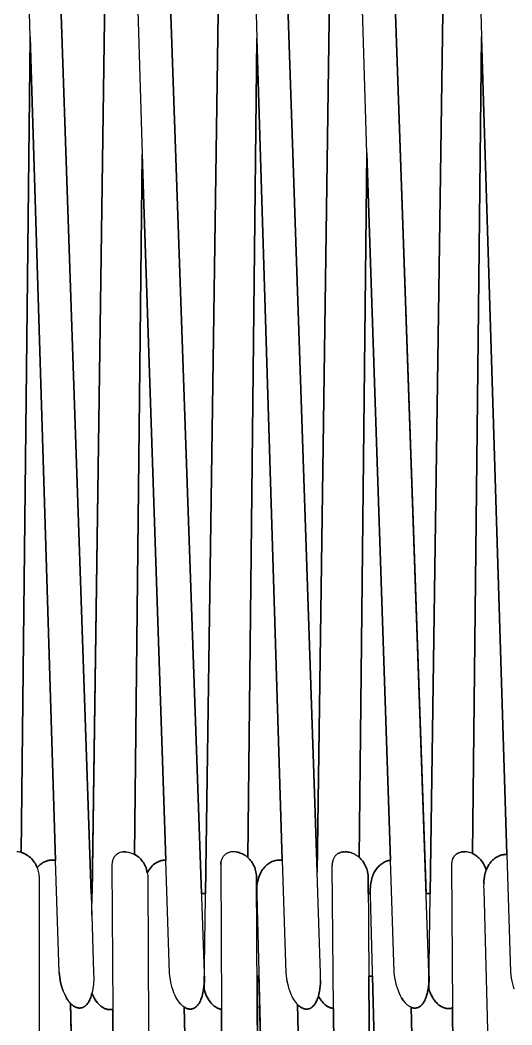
# Model space of a CAD drawing. Header units: millimetres. Extents: x 0 to 1881, y -1115 to 723.
# Drawn here: x 1568.7 to 1651.1, y -636 to -467.8 of the extents above; entities that cross this region are included whole.
import ezdxf

# ---------------------------------------------------------------- set-up
doc = ezdxf.new("R2010")
doc.units = ezdxf.units.MM
doc.layers.add('Blocks', color=7, linetype='Continuous')
doc.layers.add('Blocks$Inner', color=7, linetype='Continuous', lineweight=25, true_color=0x007f00)
doc.layers.add('Blocks$Outline', color=7, linetype='Continuous', lineweight=35, true_color=0xff3f3f)

# ---------------------------------------------------------------- blocks, each defined once
blk = doc.blocks.new('PK4 Lounge Chair Top')
at = {"layer": 'Blocks$Inner'}
for p, q in [((424.2, 72.95), (427.19, 282.16)), ((461.95, 80.12), (464.84, 282.33)), ((413.85, 219.92), (412.35, 83.42)), ((432.65, 200.29), (436.59, 82.15)), ((430.12, -335.78), (420.64, 58.16)), ((459.67, 57.29), (459.54, 57.34))]:
    blk.add_line(p, q, dxfattribs=at)
for points in [[(418.72, 63.4), (418.12, 82.1), (413.85, 219.92), (412, 287.56)], [(450.01, 287.39), (451.86, 219.74), (456.13, 82.11), (456.72, 63.23), (456.83, 62.32), (456.91, 61.89), (456.99, 61.48), (457.09, 61.08), (457.19, 60.71), (457.31, 60.35), (457.43, 60.01), (457.57, 59.68), (457.71, 59.38), (457.86, 59.09), (458.01, 58.83), (458.17, 58.58), (458.34, 58.35), (458.51, 58.14), (458.68, 57.96), (458.8, 57.84), (458.92, 57.73), (459.05, 57.63), (459.17, 57.54), (459.29, 57.47), (459.36, 57.43), (459.42, 57.4), (459.54, 57.34), (459.61, 57.31), (459.67, 57.29), (459.73, 57.27), (459.79, 57.25), (459.86, 57.24), (459.92, 57.22), (459.98, 57.21), (460.04, 57.2), (460.11, 57.2), (460.17, 57.2), (460.23, 57.2), (460.29, 57.2), (460.35, 57.21), (460.41, 57.21), (460.35, 57.21), (460.29, 57.2), (460.23, 57.2), (460.17, 57.2), (460.11, 57.2)], [(480.14, 58.98), (480.23, 59.21), (480.31, 59.46), (480.39, 59.73), (480.45, 60.01), (480.51, 60.31), (480.61, 60.96), (480.67, 61.68), (480.7, 62.48), (480.68, 63.34), (474.98, 227.03)], [(487.66, 287.56), (489.51, 219.92), (493.75, 83.1), (494.38, 63.4), (494.43, 62.88), (494.5, 62.37), (494.59, 61.89), (494.69, 61.42), (494.81, 60.99), (494.94, 60.57)], [(464.69, 57.31), (464.6, 57.32), (464.51, 57.34), (464.42, 57.36), (464.33, 57.39), (464.24, 57.41), (464.15, 57.44), (464.06, 57.48), (463.98, 57.52), (463.89, 57.56), (463.8, 57.6), (463.72, 57.65), (463.63, 57.7), (463.55, 57.76), (463.47, 57.82), (463.3, 57.94), (463.15, 58.08), (462.99, 58.23), (462.84, 58.4), (462.7, 58.57), (462.56, 58.76), (462.42, 58.95), (462.3, 59.16), (462.18, 59.38), (462.27, 59.75), (462.35, 60.14), (462.42, 60.57), (462.47, 61.03), (462.51, 61.51), (462.53, 62.03), (462.52, 63.16), (461.95, 80.12), (456.98, 226.85)], [(431.12, 301.59), (430.95, 300.8), (430.79, 299.93), (430.51, 298), (430.3, 295.79), (430.16, 293.29), (430.04, 287.39), (432.65, 200.29), (431.35, 83.1), (431.53, 83), (431.72, 82.88), (431.9, 82.75)], [(470.3, 200.48), (467.69, 287.56), (467.81, 293.46), (467.96, 295.96), (468.16, 298.18)], [(443.14, 60.13), (443.03, 60.47), (446.2, 282.16), (447.31, 282.77), (447.84, 283.11), (448.1, 283.3), (448.35, 283.49), (448.6, 283.71), (448.83, 283.93), (449.06, 284.18), (449.28, 284.44), (449.48, 284.73), (449.68, 285.04), (449.86, 285.37), (450.02, 285.74)], [(480.98, 59.8), (480.9, 60), (480.82, 60.21), (480.68, 60.65), (483.85, 282.33), (484.13, 282.38), (484.27, 282.41), (484.42, 282.45), (484.58, 282.51), (484.76, 282.58), (484.94, 282.67), (485.15, 282.78), (485.37, 282.92), (485.61, 283.09), (486.17, 283.52), (486.85, 284.11), (487.66, 284.88)], [(418.97, 227.03), (424.2, 72.95), (424.51, 63.34), (424.52, 62.31), (424.47, 61.39), (424.43, 60.97), (424.38, 60.58), (424.31, 60.2)], [(436.15, 282.27), (437.33, 226.85), (443.03, 63.16), (443.05, 62.23), (443.01, 61.39), (442.94, 60.62), (442.89, 60.27), (442.82, 59.94), (442.75, 59.62), (442.68, 59.33), (442.59, 59.06), (442.5, 58.81), (442.4, 58.57), (442.29, 58.36), (442.17, 58.16), (442.11, 58.07)], [(451.86, 219.74), (450.35, 82.56), (450.51, 82.41), (450.66, 82.25), (450.8, 82.09), (450.94, 81.91), (451.07, 81.73), (451.19, 81.53), (451.3, 81.32), (451.4, 81.11)], [(489.51, 219.92), (488.01, 83.22), (488.2, 83.13), (488.38, 83.03), (488.56, 82.92), (488.74, 82.79), (488.91, 82.66), (489.07, 82.51), (489.23, 82.35), (489.39, 82.18), (489.53, 82), (489.67, 81.81), (489.8, 81.61), (489.92, 81.39), (490.03, 81.17), (490.13, 80.94), (490.22, 80.69), (490.29, 80.44), (490.18, 80.11), (490.08, 79.77), (490, 79.4), (489.94, 79.02), (489.9, 78.62), (489.87, 78.19), (489.9, 78.62), (489.94, 79.02), (490, 79.4), (490.08, 79.77), (490.18, 80.11), (490.29, 80.44), (490.43, 80.78), (490.51, 80.94), (490.59, 81.09), (490.68, 81.24), (490.76, 81.38), (490.86, 81.52), (490.95, 81.65), (491.05, 81.77), (491.15, 81.89), (491.25, 82.01), (491.36, 82.11), (491.47, 82.21), (491.58, 82.31), (491.69, 82.4), (491.8, 82.49), (491.92, 82.56), (492.04, 82.64), (492.16, 82.71), (492.28, 82.77), (492.4, 82.83), (492.52, 82.88), (492.64, 82.92)], [(475.14, 61.69), (475.04, 62.23), (474.95, 62.81), (474.88, 63.4), (474.25, 82.13), (470.3, 200.48), (468.99, 82.61), (469.15, 82.46)], [(412.56, 83.36), (412.76, 83.29), (412.96, 83.2), (413.16, 83.1), (413.35, 82.98), (413.54, 82.85), (413.35, 82.98), (413.16, 83.1), (412.96, 83.2), (412.76, 83.29), (412.56, 83.36), (412.35, 83.42), (412.21, 83.46), (412.07, 83.49), (411.93, 83.51), (411.79, 83.53), (411.66, 83.54)], [(414.24, 82.21), (414.4, 82.02), (414.55, 81.82), (414.69, 81.61), (414.55, 81.82), (414.4, 82.02), (414.24, 82.21), (414.08, 82.39), (413.91, 82.56), (413.73, 82.71), (413.54, 82.85)], [(429.4, 83.51), (429.25, 83.49), (429.1, 83.45), (428.96, 83.41), (428.89, 83.39), (428.82, 83.36), (428.69, 83.3), (428.62, 83.27), (428.56, 83.23), (428.5, 83.19), (428.44, 83.15), (428.38, 83.11), (428.32, 83.07), (428.26, 83.02), (428.21, 82.97), (428.16, 82.92), (428.11, 82.86), (428.06, 82.8), (428.01, 82.74), (427.97, 82.68), (427.93, 82.62), (427.89, 82.55), (427.85, 82.48), (427.81, 82.41), (427.78, 82.34), (427.75, 82.26), (427.72, 82.18), (427.69, 82.1), (427.67, 82.02), (427.65, 81.93), (427.63, 81.84), (427.61, 81.75), (427.6, 81.66), (427.58, 81.47), (427.58, 81.26), (427.73, 57.16), (429.8, -257.21)], [(429.87, 83.53), (429.71, 83.53), (429.56, 83.53), (429.4, 83.51), (429.56, 83.53), (429.71, 83.53), (429.87, 83.53), (430.04, 83.52), (430.2, 83.49), (430.36, 83.47), (430.53, 83.43), (430.69, 83.38), (430.86, 83.32)], [(430.2, 83.49), (430.36, 83.47), (430.53, 83.43), (430.69, 83.38), (430.86, 83.32), (431.02, 83.26), (431.19, 83.19), (431.35, 83.1)], [(432.84, 81.73), (432.7, 81.93), (432.55, 82.12), (432.4, 82.29), (432.24, 82.46), (432.07, 82.61), (431.9, 82.75), (431.72, 82.88), (431.53, 83)], [(432.24, 82.46), (432.4, 82.29), (432.55, 82.12), (432.7, 81.93), (432.84, 81.73), (432.97, 81.52), (433.08, 81.3), (433.19, 81.07), (433.29, 80.83), (433.37, 80.57), (433.45, 80.31)], [(446.07, 82.48), (446.03, 82.4), (445.99, 82.31), (445.95, 82.22), (445.92, 82.13), (445.89, 82.03), (445.87, 81.93), (445.85, 81.83), (445.83, 81.72), (445.82, 81.61), (445.81, 81.5), (445.8, 81.38), (445.81, 81.5), (445.82, 81.61), (445.83, 81.72), (445.85, 81.83)], [(446.43, 82.97), (446.37, 82.91), (446.32, 82.85), (446.26, 82.78), (446.21, 82.71), (446.16, 82.64), (446.11, 82.56), (446.07, 82.48), (446.03, 82.4), (445.99, 82.31), (445.95, 82.22)], [(447.24, 83.43), (447.16, 83.41), (447.08, 83.38), (447, 83.35), (446.92, 83.31), (446.84, 83.27), (446.77, 83.23), (446.7, 83.18), (446.63, 83.14), (446.56, 83.08), (446.5, 83.03), (446.43, 82.97), (446.37, 82.91), (446.32, 82.85)], [(447, 83.35), (446.92, 83.31), (446.84, 83.27), (446.77, 83.23), (446.7, 83.18)], [(448.13, 83.53), (447.94, 83.54), (447.76, 83.53), (447.58, 83.51), (447.5, 83.5), (447.41, 83.48), (447.32, 83.46), (447.24, 83.43), (447.16, 83.41), (447.08, 83.38)], [(450.66, 82.25), (450.51, 82.41), (450.35, 82.56), (450.18, 82.7), (450.01, 82.84), (449.83, 82.96), (449.65, 83.07), (449.46, 83.17), (449.27, 83.25), (449.08, 83.33), (448.89, 83.39), (448.7, 83.45), (448.51, 83.49), (448.32, 83.51), (448.13, 83.53), (447.94, 83.54), (447.76, 83.53), (447.67, 83.52), (447.58, 83.51)], [(448.51, 83.49), (448.7, 83.45), (448.89, 83.39), (449.08, 83.33), (449.27, 83.25), (449.46, 83.17), (449.65, 83.07), (449.83, 82.96)], [(466.42, 83.52), (466.33, 83.51), (466.25, 83.5), (466.16, 83.49), (466.07, 83.47), (465.99, 83.45), (465.91, 83.42), (465.83, 83.4), (465.75, 83.37), (465.67, 83.33), (465.59, 83.3), (465.52, 83.26), (465.45, 83.22), (465.38, 83.17), (465.31, 83.12), (465.24, 83.07), (465.18, 83.02), (465.12, 82.96), (465.06, 82.9), (465, 82.83), (464.95, 82.77), (464.9, 82.7), (464.85, 82.62), (464.8, 82.55), (464.76, 82.47), (464.72, 82.38), (464.68, 82.3), (464.65, 82.21)], [(465.12, 82.96), (465.06, 82.9), (465, 82.83), (464.95, 82.77)], [(465.52, 83.26), (465.59, 83.3), (465.67, 83.33), (465.75, 83.37), (465.83, 83.4), (465.91, 83.42), (465.99, 83.45)], [(466.16, 83.49), (466.25, 83.5), (466.42, 83.52), (466.6, 83.53), (466.78, 83.53), (466.97, 83.52), (467.16, 83.49), (467.34, 83.45), (467.53, 83.41), (467.72, 83.35)], [(468.46, 82.99), (468.28, 83.1), (468.1, 83.19), (467.91, 83.27), (467.72, 83.35), (467.53, 83.41), (467.34, 83.45), (467.16, 83.49), (466.97, 83.52), (466.78, 83.53), (466.6, 83.53)], [(468.99, 82.61), (468.82, 82.75), (468.64, 82.88), (468.46, 82.99), (468.28, 83.1), (468.1, 83.19)], [(469.86, 81.58), (469.97, 81.37), (470.08, 81.15), (470.18, 80.92), (470.27, 80.68), (470.34, 80.44), (470.27, 80.68), (470.18, 80.92), (470.08, 81.15), (469.97, 81.37), (469.86, 81.58), (469.73, 81.77), (469.6, 81.96), (469.45, 82.14), (469.3, 82.31), (469.15, 82.46), (469.31, 82.31), (469.45, 82.14)], [(487.86, 83.29), (487.7, 83.35), (487.54, 83.4), (487.38, 83.44), (487.23, 83.48), (487.07, 83.51), (486.91, 83.53), (486.76, 83.54), (486.6, 83.54), (486.45, 83.53), (486.3, 83.52), (486.16, 83.5), (486.02, 83.47), (485.88, 83.43), (485.74, 83.38), (485.68, 83.35), (485.62, 83.33), (485.49, 83.26), (485.43, 83.23), (485.37, 83.19), (485.31, 83.15), (485.26, 83.11), (485.2, 83.06), (485.15, 83.02), (485.1, 82.97), (485.05, 82.92), (485, 82.87), (484.95, 82.81), (484.91, 82.76), (484.86, 82.7), (484.82, 82.64), (484.79, 82.57), (484.75, 82.51), (484.71, 82.44), (484.68, 82.37), (484.65, 82.3), (484.68, 82.37), (484.71, 82.44), (484.75, 82.51), (484.79, 82.57), (484.82, 82.64)], [(484.95, 82.81), (485, 82.87), (485.05, 82.92)], [(485.1, 82.97), (485.15, 83.02), (485.2, 83.06), (485.26, 83.11), (485.31, 83.15), (485.37, 83.19), (485.43, 83.23), (485.49, 83.26), (485.62, 83.33), (485.74, 83.38), (485.88, 83.43), (486.02, 83.47), (486.16, 83.5), (486.3, 83.52), (486.45, 83.53), (486.6, 83.54), (486.76, 83.54)], [(488.38, 83.03), (488.2, 83.13), (488.01, 83.22), (487.86, 83.29), (487.7, 83.35), (487.54, 83.4)], [(490.29, 80.44), (490.22, 80.69), (490.13, 80.94), (490.03, 81.17), (489.92, 81.39), (489.8, 81.61), (489.67, 81.81), (489.53, 82), (489.39, 82.18), (489.23, 82.35), (489.07, 82.51), (488.91, 82.66), (488.74, 82.79)], [(493.75, 83.1), (493.63, 83.1), (493.51, 83.1), (493.38, 83.09), (493.26, 83.07), (493.14, 83.05), (493.01, 83.03), (492.89, 83), (492.77, 82.96), (492.64, 82.92), (492.52, 82.88), (492.4, 82.83), (492.28, 82.77), (492.16, 82.71), (492.04, 82.64), (491.92, 82.56)], [(492.77, 82.96), (492.89, 83), (493.01, 83.03), (493.14, 83.05), (493.26, 83.07)], [(414.69, 81.61), (414.82, 81.38), (414.93, 81.14), (415.04, 80.89), (415.11, 80.68), (415.18, 80.47), (415.24, 80.25), (415.28, 80.02), (415.32, 79.79)], [(415.94, 81.67), (415.75, 81.54), (415.56, 81.4), (415.38, 81.25), (415.21, 81.07), (415.04, 80.89), (415.11, 80.68), (415.18, 80.47), (415.24, 80.25), (415.29, 80.02), (415.32, 79.79), (415.35, 79.55), (415.37, 79.3), (415.38, 79.04), (415.42, 14.63), (415.53, -175.76), (416.16, -374.28)], [(417.74, 82.15), (417.54, 82.15), (417.34, 82.14), (417.14, 82.12), (416.93, 82.08), (416.83, 82.05), (416.73, 82.02), (416.53, 81.96), (416.33, 81.88), (416.13, 81.78), (415.94, 81.67), (415.75, 81.54), (415.56, 81.4), (415.38, 81.25), (415.21, 81.07)], [(417.93, 82.13), (418.03, 82.12), (418.12, 82.1), (418.03, 82.12), (417.93, 82.13), (417.83, 82.14), (417.74, 82.15), (417.64, 82.15), (417.54, 82.15), (417.34, 82.14), (417.24, 82.13), (417.14, 82.12), (416.93, 82.08), (416.73, 82.02), (416.63, 81.99), (416.53, 81.96)], [(433.19, 81.07), (433.29, 80.83), (433.37, 80.57), (433.45, 80.31), (433.5, 80.03), (433.54, 79.8), (433.57, 79.55), (433.59, 79.3), (433.6, 79.04)], [(433.8, 80.53), (433.65, 80.29), (433.5, 80.03), (433.65, 80.29), (433.8, 80.53), (433.97, 80.76), (434.14, 80.97), (434.32, 81.16), (434.51, 81.33), (434.7, 81.49), (434.8, 81.56), (434.9, 81.62), (435.01, 81.69), (435.11, 81.75), (435.32, 81.85), (435.53, 81.94), (435.63, 81.98), (435.74, 82.02), (435.85, 82.05), (435.95, 82.07), (436.06, 82.1), (436.17, 82.11), (436.27, 82.13)], [(435.01, 81.69), (434.9, 81.62), (434.7, 81.49)], [(437.82, 60.34), (437.68, 60.76), (437.56, 61.21), (437.46, 61.68), (437.37, 62.17), (437.29, 62.69), (437.23, 63.23), (436.59, 82.15), (436.49, 82.15), (436.38, 82.14), (436.27, 82.13), (436.17, 82.11), (436.06, 82.1), (435.95, 82.07), (435.85, 82.05), (435.74, 82.02), (435.63, 81.98), (435.53, 81.94), (435.42, 81.9), (435.32, 81.85)], [(445.8, 81.38), (445.8, 81.26), (445.94, 57.15), (447.64, -172.43)], [(450.8, 82.09), (450.94, 81.91), (451.07, 81.73), (451.19, 81.53), (451.3, 81.32), (451.4, 81.11), (451.5, 80.88), (451.58, 80.65), (451.65, 80.41), (451.71, 80.15), (451.76, 79.89)], [(454.42, 81.9), (454.23, 81.81), (454.04, 81.71), (453.86, 81.6), (453.68, 81.47), (453.51, 81.33), (453.34, 81.17), (453.17, 81), (453.01, 80.82), (452.86, 80.63), (452.72, 80.41), (452.59, 80.19), (452.46, 79.95), (452.34, 79.7), (452.24, 79.43), (452.14, 79.14), (452.06, 78.85)], [(453.01, 80.82), (452.86, 80.63), (452.72, 80.41), (452.59, 80.19), (452.46, 79.95)], [(453.34, 81.17), (453.51, 81.33), (453.68, 81.47)], [(454.23, 81.81), (454.04, 81.71), (453.86, 81.6)], [(455.76, 82.15), (455.57, 82.15), (455.38, 82.14), (455.19, 82.12), (454.99, 82.08), (454.8, 82.03), (454.61, 81.97), (454.42, 81.9), (454.61, 81.97), (454.8, 82.03)], [(455.19, 82.12), (455.38, 82.14), (455.57, 82.15), (455.76, 82.15), (455.94, 82.14), (456.13, 82.11)], [(466.14, -375.55), (466.19, -375.7), (466.24, -375.85), (466.32, -376.16), (468.24, -388.21), (467.95, -327.16), (467.83, -257.21), (466.65, -172.43), (464.69, 57.31), (464.5, 81.26), (464.51, 81.5), (464.52, 81.61), (464.53, 81.72), (464.55, 81.82), (464.57, 81.92), (464.59, 82.02)], [(464.51, 81.5), (464.5, 81.38), (464.5, 81.26)], [(464.72, 82.38), (464.68, 82.3), (464.65, 82.21), (464.62, 82.12), (464.59, 82.02), (464.57, 81.92), (464.55, 81.82)], [(473.92, 82.06), (473.76, 82.02), (473.59, 81.96), (473.43, 81.9), (473.27, 81.82), (473.11, 81.74), (472.95, 81.65), (472.8, 81.54), (472.65, 81.43), (472.5, 81.31), (472.36, 81.18), (472.22, 81.03), (472.08, 80.88), (471.95, 80.72), (471.82, 80.54), (471.7, 80.36)], [(472.5, 81.31), (472.65, 81.43), (472.8, 81.54)], [(472.95, 81.65), (473.11, 81.74), (473.27, 81.82), (473.43, 81.9), (473.59, 81.96), (473.76, 82.02), (473.92, 82.06), (474.08, 82.1), (474.25, 82.13)], [(484.65, 82.3), (484.62, 82.23), (484.59, 82.15), (484.57, 82.07), (484.55, 81.99), (484.53, 81.91), (484.51, 81.82), (484.49, 81.64), (484.47, 81.46), (484.46, 81.26), (484.65, 57.41), (484.58, 57.39), (484.5, 57.37), (484.43, 57.35), (484.35, 57.33)], [(484.55, 81.99), (484.51, 81.82), (484.49, 81.64)], [(490.59, 81.09), (490.68, 81.24), (490.76, 81.38), (490.86, 81.52), (490.95, 81.65), (491.05, 81.77)], [(491.15, 81.89), (491.25, 82.01), (491.36, 82.11)], [(491.47, 82.21), (491.58, 82.31), (491.69, 82.4)], [(433.57, 79.55), (433.59, 79.3), (433.6, 79.04), (433.74, 41.5), (434.55, -175.76), (435.8, -373.78), (435.71, -373.88), (435.62, -373.99), (435.54, -374.11), (435.45, -374.24), (435.37, -374.37), (435.3, -374.51), (435.22, -374.66)], [(451.65, 80.41), (451.71, 80.15), (451.76, 79.89), (451.79, 79.62), (451.81, 79.34), (451.82, 79.04)], [(453.25, -175.76), (451.82, 79.04), (451.81, 79.34), (451.79, 79.62)], [(452.24, 79.43), (452.14, 79.14), (452.06, 78.85), (451.99, 78.53), (451.93, 78.2), (451.88, 77.86), (451.85, 77.5), (451.84, 77.13)], [(470.34, 80.44), (470.4, 80.18), (470.45, 79.91), (470.49, 79.63), (470.45, 79.91), (470.4, 80.18)], [(470.49, 79.63), (470.51, 79.34), (470.52, 79.04), (472.26, -175.76), (473.82, -373.81)], [(471.59, 80.17), (471.48, 79.96), (471.38, 79.75), (471.29, 79.52), (471.21, 79.29), (471.13, 79.04), (471.06, 78.79), (471, 78.52), (470.95, 78.24), (470.91, 77.95), (470.88, 77.65), (470.86, 77.34), (470.88, 77.65), (470.91, 77.95), (470.95, 78.24), (471, 78.52), (471.06, 78.79)], [(471.95, 80.72), (471.82, 80.54), (471.7, 80.36), (471.59, 80.17), (471.48, 79.96), (471.38, 79.75), (471.29, 79.52), (471.21, 79.29)], [(451.88, 77.86), (451.85, 77.5), (451.84, 77.13), (451.83, 76.74), (451.85, 76.33), (463.48, -373.05)], [(489.87, 78.19), (489.86, 77.75), (489.88, 77.28), (490.71, 45.15)], [(470.86, 77.34), (470.85, 77.01), (470.86, 76.33), (482.49, -373.05)], [(419.41, 60.21), (419.29, 60.55), (419.18, 60.9), (419.07, 61.28), (418.98, 61.67), (418.82, 62.5), (418.72, 63.4), (418.82, 62.5), (418.98, 61.67), (419.07, 61.28), (419.18, 60.9), (419.29, 60.55), (419.41, 60.21), (419.55, 59.89), (419.68, 59.58), (419.83, 59.3), (419.98, 59.03), (420.14, 58.79), (419.98, 59.03), (419.83, 59.3)], [(424.52, 62.31), (424.47, 61.39), (424.43, 60.97), (424.38, 60.58), (424.31, 60.2), (424.23, 59.85), (424.17, 59.61), (424.1, 59.38), (424.03, 59.16), (423.95, 58.95), (423.86, 58.76), (423.77, 58.58)], [(439.05, 58.1), (438.85, 58.34), (438.66, 58.61), (438.47, 58.9), (438.29, 59.22), (438.12, 59.57), (437.97, 59.94), (437.82, 60.34), (437.68, 60.76), (437.56, 61.21), (437.46, 61.68), (437.37, 62.17), (437.29, 62.69)], [(456.83, 62.32), (456.99, 61.48), (457.09, 61.08), (457.19, 60.71), (457.31, 60.35), (457.43, 60.01), (457.57, 59.68), (457.71, 59.38), (457.86, 59.09), (458.01, 58.83), (458.17, 58.58), (458.34, 58.35), (458.51, 58.14), (458.68, 57.96), (467.95, -327.16)], [(475.92, 59.43), (475.74, 59.82), (475.57, 60.24), (475.41, 60.69), (475.27, 61.18), (475.14, 61.69), (475.04, 62.23), (474.95, 62.81)], [(494.43, 62.88), (494.5, 62.37), (494.59, 61.89)], [(442.94, 60.62), (442.89, 60.27), (442.82, 59.94), (442.75, 59.62), (442.68, 59.33), (442.59, 59.06), (442.5, 58.81), (442.4, 58.57), (442.29, 58.36), (442.17, 58.16), (442.11, 58.07), (442.05, 57.99), (441.99, 57.9), (441.93, 57.83), (441.86, 57.75), (441.8, 57.69), (441.73, 57.62), (441.66, 57.56), (441.59, 57.51), (441.52, 57.46), (441.45, 57.41), (441.38, 57.37), (441.31, 57.34), (441.23, 57.3), (441.16, 57.28), (441.09, 57.25)], [(462.53, 62.03), (462.51, 61.51), (462.47, 61.03), (462.42, 60.57), (462.35, 60.14), (462.27, 59.75), (462.18, 59.38), (462.11, 59.16), (462.04, 58.95), (461.96, 58.76), (461.88, 58.57), (461.8, 58.4), (461.88, 58.57), (461.96, 58.76), (462.04, 58.95), (462.11, 59.16), (462.18, 59.38), (462.3, 59.16), (462.42, 58.95), (462.56, 58.76), (462.7, 58.57), (462.84, 58.4), (462.99, 58.23), (463.15, 58.08), (463.3, 57.94), (463.47, 57.82), (463.63, 57.7), (463.8, 57.6), (463.98, 57.52)], [(424.1, 59.38), (424.03, 59.16), (423.95, 58.95), (423.86, 58.76), (423.77, 58.58), (423.68, 58.41)], [(427.48, 57.12), (427.35, 57.11), (427.22, 57.11), (427.09, 57.12), (426.97, 57.14), (426.84, 57.16), (426.71, 57.19), (426.59, 57.23), (426.46, 57.27), (426.34, 57.33), (426.22, 57.38), (426.1, 57.45), (425.98, 57.52), (425.86, 57.6), (425.74, 57.69), (425.63, 57.78), (425.52, 57.88), (425.41, 57.98), (425.3, 58.09), (425.19, 58.21), (425.09, 58.33), (424.99, 58.46), (424.89, 58.59), (424.8, 58.73), (424.71, 58.88), (424.53, 59.18), (424.38, 59.51), (424.23, 59.85)], [(425.19, 58.21), (425.09, 58.33), (424.89, 58.59), (424.71, 58.88)], [(439.36, 57.79), (439.25, 57.89), (439.15, 57.99), (439.05, 58.1), (438.95, 58.22), (438.85, 58.34), (438.66, 58.61), (438.47, 58.9)], [(444.03, 58.42), (443.85, 58.66), (443.69, 58.92), (443.53, 59.2), (443.39, 59.49), (443.26, 59.8), (443.14, 60.13), (443.26, 59.8), (443.39, 59.49), (443.53, 59.2), (443.69, 58.92), (443.85, 58.66), (444.03, 58.42), (444.22, 58.19), (444.32, 58.09), (444.41, 57.99), (444.51, 57.89)], [(476.54, 58.45), (476.43, 58.6), (476.33, 58.75), (476.22, 58.9), (476.12, 59.07), (475.92, 59.43), (475.74, 59.82), (475.57, 60.24)], [(476.12, 59.07), (476.33, 58.75), (476.43, 58.6), (476.54, 58.45), (476.65, 58.32), (476.77, 58.19), (476.88, 58.08)], [(480.31, 59.46), (480.23, 59.21), (480.14, 58.98), (480.05, 58.76), (479.95, 58.56), (479.85, 58.38), (479.74, 58.21), (479.62, 58.06)], [(482.46, 57.83), (482.32, 57.93), (482.19, 58.04), (482.06, 58.16), (481.94, 58.29), (481.81, 58.43), (481.69, 58.58), (481.58, 58.73), (481.47, 58.89), (481.36, 59.06), (481.26, 59.23), (481.16, 59.41), (481.07, 59.6), (480.98, 59.8), (480.9, 60), (480.82, 60.21)], [(421.28, 57.64), (421.41, 57.57), (421.54, 57.51), (421.41, 57.57), (421.35, 57.61), (421.28, 57.64), (421.15, 57.72), (421.02, 57.82), (420.9, 57.92), (420.77, 58.03), (420.64, 58.16), (420.47, 58.35), (420.3, 58.56), (420.14, 58.79)], [(421.87, 57.41), (421.81, 57.43), (421.74, 57.44), (421.68, 57.46), (421.61, 57.49), (421.54, 57.51)], [(422.57, 57.44), (422.51, 57.42), (422.45, 57.41), (422.38, 57.4), (422.32, 57.39), (422.26, 57.38), (422.19, 57.38), (422.13, 57.38), (422.07, 57.38), (422, 57.39), (421.94, 57.4), (421.87, 57.41), (421.81, 57.43), (421.74, 57.44), (421.68, 57.46), (421.61, 57.49)], [(422.13, 57.38), (422.19, 57.38), (422.26, 57.38), (422.32, 57.39), (422.38, 57.4), (422.45, 57.41), (422.51, 57.42), (422.57, 57.44), (422.63, 57.46), (422.69, 57.48), (422.76, 57.51), (422.82, 57.54), (422.87, 57.57), (422.93, 57.6), (422.99, 57.64), (423.05, 57.68), (423.11, 57.73), (423.16, 57.77), (423.22, 57.82), (423.27, 57.88), (423.33, 57.93), (423.38, 57.99), (423.49, 58.12), (423.59, 58.26), (423.68, 58.41), (423.59, 58.26), (423.49, 58.12)], [(423.11, 57.73), (423.16, 57.77), (423.22, 57.82), (423.27, 57.88), (423.33, 57.93), (423.38, 57.99)], [(426.71, 57.19), (426.59, 57.23), (426.46, 57.27), (426.34, 57.33), (426.22, 57.38), (426.1, 57.45), (425.98, 57.52), (425.86, 57.6), (425.74, 57.69), (425.63, 57.78)], [(439.46, 57.7), (439.36, 57.79), (439.25, 57.89), (439.15, 57.99)], [(440.39, 57.23), (440.47, 57.22), (440.55, 57.21), (440.62, 57.2), (440.7, 57.2), (440.78, 57.2), (440.86, 57.21), (440.93, 57.22), (441.01, 57.23), (441.09, 57.25), (441.01, 57.23), (440.93, 57.22), (440.9, 57.21), (440.86, 57.21), (440.78, 57.2), (440.7, 57.2), (440.62, 57.2), (440.55, 57.21), (440.47, 57.22), (440.39, 57.23), (440.31, 57.25), (440.23, 57.27), (440.15, 57.3), (440.07, 57.33), (439.99, 57.37), (439.91, 57.41), (439.83, 57.45), (439.75, 57.5), (439.67, 57.55), (439.57, 57.62), (439.46, 57.7), (439.57, 57.62), (439.67, 57.55), (448.93, -327.17)], [(441.99, 57.9), (441.93, 57.83), (441.86, 57.75)], [(445.15, 57.44), (445.04, 57.5), (444.93, 57.57), (444.83, 57.64), (444.72, 57.72), (444.62, 57.81), (444.51, 57.89), (444.41, 57.99), (444.32, 58.09), (444.22, 58.19)], [(444.93, 57.57), (445.04, 57.5), (445.15, 57.44), (445.26, 57.38), (445.37, 57.33), (445.49, 57.28), (445.6, 57.24), (445.71, 57.2), (445.83, 57.18), (445.94, 57.15), (445.83, 57.18), (445.71, 57.2), (445.6, 57.24), (445.49, 57.28)], [(458.68, 57.96), (458.8, 57.84), (458.92, 57.73), (459.05, 57.63), (459.17, 57.54), (459.29, 57.47), (459.42, 57.4)], [(460.88, 57.38), (460.83, 57.35), (460.77, 57.32), (460.71, 57.3), (460.65, 57.27), (460.59, 57.26), (460.53, 57.24), (460.47, 57.23), (460.41, 57.21)], [(460.71, 57.3), (460.77, 57.32), (460.83, 57.35), (460.88, 57.38), (460.94, 57.41), (461, 57.45), (461.05, 57.48), (461.11, 57.52), (461.16, 57.57), (461.21, 57.62), (461.27, 57.67), (461.32, 57.72), (461.42, 57.83), (461.52, 57.96), (461.62, 58.09), (461.71, 58.24)], [(461.32, 57.72), (461.27, 57.67), (461.21, 57.62), (461.16, 57.57), (461.11, 57.52)], [(461.8, 58.4), (461.71, 58.24), (461.62, 58.09), (461.52, 57.96)], [(464.51, 57.34), (464.42, 57.36), (464.33, 57.39), (464.24, 57.41), (464.15, 57.44)], [(478.72, 57.42), (478.79, 57.44), (478.86, 57.47), (478.79, 57.44), (478.72, 57.42), (478.65, 57.4), (478.58, 57.39), (478.51, 57.38), (478.43, 57.37), (478.36, 57.37), (478.29, 57.37), (478.22, 57.38), (478.15, 57.38), (478.07, 57.4), (478, 57.41), (477.93, 57.43), (477.85, 57.45), (477.78, 57.48), (477.71, 57.51), (477.59, 57.56), (477.47, 57.63), (477.35, 57.7), (477.23, 57.78), (477.11, 57.87), (477, 57.97), (476.88, 58.08), (476.77, 58.19), (476.65, 58.32)], [(477.47, 57.63), (477.59, 57.56), (477.71, 57.51), (477.78, 57.48), (477.85, 57.45)], [(488.02, -360.92), (487.6, -353.79), (477.71, 57.51)], [(478.86, 57.47), (478.92, 57.49), (478.99, 57.53), (479.06, 57.56), (479.13, 57.6), (479.19, 57.64), (479.13, 57.6), (479.06, 57.56), (478.99, 57.53)], [(480.05, 58.76), (479.95, 58.56), (479.85, 58.38), (479.74, 58.21), (479.68, 58.13), (479.62, 58.06), (479.57, 57.98), (479.51, 57.92), (479.44, 57.86), (479.38, 57.8), (479.32, 57.74), (479.26, 57.69), (479.19, 57.64)], [(479.57, 57.98), (479.51, 57.92), (479.44, 57.86)], [(481.94, 58.29), (481.81, 58.43), (481.69, 58.58)], [(483.02, 57.5), (482.88, 57.57), (482.74, 57.64), (482.6, 57.73), (482.46, 57.83), (482.32, 57.93), (482.19, 58.04)], [(483.98, 57.3), (483.91, 57.3), (483.76, 57.31), (483.61, 57.32), (483.53, 57.34), (483.46, 57.35), (483.31, 57.39), (483.17, 57.44), (483.02, 57.5), (483.17, 57.44), (483.31, 57.39)], [(484.5, 57.37), (484.43, 57.35), (484.35, 57.33), (484.28, 57.32), (484.21, 57.31), (484.13, 57.3), (484.06, 57.3), (483.98, 57.3), (483.91, 57.3), (483.83, 57.3), (483.76, 57.31), (483.61, 57.32), (483.46, 57.35)], [(484.28, 57.32), (484.21, 57.31), (484.13, 57.3), (484.06, 57.3)], [(485.34, -376.16), (485.67, -377.85), (485.99, -379.87), (486.68, -384.58), (487.49, -389.57), (487.98, -391.96), (488.54, -394.14), (488.78, -394.94), (488.54, -394.14), (488.44, -393.59), (488.36, -393.01), (488.3, -392.4), (488.27, -391.74), (488.02, -360.92), (487.79, -257.21), (486.62, -172.43), (484.65, 57.41)], [(427.73, 57.16), (427.61, 57.13), (427.48, 57.12), (427.35, 57.11), (427.22, 57.11), (427.09, 57.12)]]:
    blk.add_lwpolyline(points, dxfattribs=at)
at = {"layer": 'Blocks$Outline'}
for points in [[(418.97, 227.03), (424.08, 76.53), (424.25, 76.53), (427.19, 282.16)], [(437.33, 226.85), (442.57, 76.53), (443.26, 76.53), (446.2, 282.16)], [(456.98, 226.85), (461.95, 80.12), (464.84, 282.33)], [(474.98, 227.03), (480.22, 76.53), (480.91, 76.53), (483.85, 282.33)], [(447.64, -172.43), (445.94, 57.15), (445.83, 57.18), (445.71, 57.2), (445.6, 57.24), (445.49, 57.28), (445.49, 57.28), (445.37, 57.33), (445.26, 57.38), (445.15, 57.44), (445.04, 57.5), (444.93, 57.57), (444.93, 57.57), (444.83, 57.64), (444.72, 57.72), (444.62, 57.81), (444.51, 57.89), (444.41, 57.99), (444.32, 58.09), (444.22, 58.19), (444.22, 58.19), (444.03, 58.42), (444.03, 58.42), (443.85, 58.66), (443.69, 58.92), (443.53, 59.2), (443.39, 59.49), (443.26, 59.8), (443.14, 60.13), (443.03, 60.47), (443.07, 62.72), (443.04, 62.72), (443.05, 62.23), (443.01, 61.39), (442.94, 60.62), (442.94, 60.62), (442.89, 60.27), (442.82, 59.94), (442.75, 59.62), (442.68, 59.33), (442.59, 59.06), (442.5, 58.81), (442.4, 58.57), (442.29, 58.36), (442.17, 58.16), (442.11, 58.07), (442.05, 57.99), (441.99, 57.9), (441.93, 57.83), (441.86, 57.75), (441.8, 57.69), (441.73, 57.62), (441.66, 57.56), (441.59, 57.51), (441.52, 57.46), (441.45, 57.41), (441.38, 57.37), (441.31, 57.34), (441.23, 57.3), (441.16, 57.28), (441.09, 57.25), (441.01, 57.23), (440.93, 57.22), (440.9, 57.21), (440.86, 57.21), (440.78, 57.2), (440.7, 57.2), (440.62, 57.2), (440.55, 57.21), (440.47, 57.22), (440.39, 57.23), (440.31, 57.25), (440.23, 57.27), (440.15, 57.3), (440.07, 57.33), (439.99, 57.37), (439.91, 57.41), (439.83, 57.45), (439.75, 57.5), (439.67, 57.55), (448.93, -327.17)], [(463.48, -373.05), (452.2, 62.72), (451.91, 62.72), (453.25, -175.76)], [(482.49, -373.05), (471.22, 62.72), (470.63, 62.72), (472.26, -175.76)], [(486.62, -172.43), (484.65, 57.41), (484.58, 57.39), (484.5, 57.37), (484.43, 57.35), (484.35, 57.33), (484.28, 57.32), (484.21, 57.31), (484.13, 57.3), (484.06, 57.3), (483.98, 57.3), (483.91, 57.3), (483.83, 57.3), (483.76, 57.31), (483.61, 57.32), (483.53, 57.34), (483.46, 57.35), (483.31, 57.39), (483.17, 57.44), (483.02, 57.5), (483.02, 57.5), (482.88, 57.57), (482.74, 57.64), (482.6, 57.73), (482.46, 57.83), (482.32, 57.93), (482.19, 58.04), (482.06, 58.16), (481.94, 58.29), (481.81, 58.43), (481.69, 58.58), (481.58, 58.73), (481.47, 58.89), (481.36, 59.06), (481.26, 59.23), (481.16, 59.41), (481.07, 59.6), (480.98, 59.8), (480.9, 60), (480.82, 60.21), (480.68, 60.65), (480.71, 62.72), (480.69, 62.72), (480.7, 62.48), (480.67, 61.68), (480.61, 60.96), (480.51, 60.31), (480.45, 60.01), (480.39, 59.73), (480.31, 59.46), (480.23, 59.21), (480.14, 58.98), (480.05, 58.76), (479.95, 58.56), (479.85, 58.38), (479.74, 58.21), (479.68, 58.13), (479.62, 58.06), (479.57, 57.98), (479.51, 57.92), (479.44, 57.86), (479.38, 57.8), (479.32, 57.74), (479.26, 57.69), (479.19, 57.64), (479.13, 57.6), (479.06, 57.56), (478.99, 57.53), (478.92, 57.49), (478.86, 57.47), (478.79, 57.44), (478.72, 57.42), (478.65, 57.4), (478.58, 57.39), (478.51, 57.38), (478.43, 57.37), (478.36, 57.37), (478.29, 57.37), (478.22, 57.38), (478.15, 57.38), (478.07, 57.4), (478, 57.41), (477.93, 57.43), (477.85, 57.45), (477.78, 57.48), (477.71, 57.51), (487.6, -353.79)], [(429.8, -257.21), (427.73, 57.16), (427.61, 57.13), (427.48, 57.12), (427.35, 57.11), (427.22, 57.11), (427.09, 57.12), (426.97, 57.14), (426.84, 57.16), (426.71, 57.19), (426.59, 57.23), (426.46, 57.27), (426.34, 57.33), (426.22, 57.38), (426.1, 57.45), (425.98, 57.52), (425.86, 57.6), (425.74, 57.69), (425.63, 57.78), (425.52, 57.88), (425.41, 57.98), (425.3, 58.09), (425.19, 58.21), (425.09, 58.33), (424.99, 58.46), (424.89, 58.59), (424.8, 58.73), (424.71, 58.88), (424.53, 59.18), (424.38, 59.51), (424.23, 59.85), (424.17, 59.61), (424.1, 59.38), (424.03, 59.16), (423.95, 58.95), (423.86, 58.76), (423.77, 58.58), (423.68, 58.41), (423.59, 58.26), (423.49, 58.12), (423.38, 57.99), (423.33, 57.93), (423.27, 57.88), (423.22, 57.82), (423.16, 57.77), (423.11, 57.73), (423.11, 57.73), (423.05, 57.68), (422.99, 57.64), (422.93, 57.6), (422.87, 57.57), (422.82, 57.54), (422.76, 57.51), (422.69, 57.48), (422.63, 57.46), (422.57, 57.44), (422.51, 57.42), (422.45, 57.41), (422.38, 57.4), (422.32, 57.39), (422.26, 57.38), (422.19, 57.38), (422.13, 57.38), (422.13, 57.38), (422.07, 57.38), (422, 57.39), (421.94, 57.4), (421.87, 57.41), (421.81, 57.43), (421.74, 57.44), (421.68, 57.46), (421.61, 57.49), (421.61, 57.49), (421.54, 57.51), (421.41, 57.57), (421.35, 57.61), (421.28, 57.64), (421.15, 57.72), (421.02, 57.82), (420.9, 57.92), (420.77, 58.03), (420.64, 58.16), (430.12, -335.78)], [(466.65, -172.43), (464.69, 57.31), (464.6, 57.32), (464.51, 57.34), (464.42, 57.36), (464.33, 57.39), (464.24, 57.41), (464.15, 57.44), (464.06, 57.48), (463.98, 57.52), (463.89, 57.56), (463.8, 57.6), (463.72, 57.65), (463.63, 57.7), (463.55, 57.76), (463.47, 57.82), (463.3, 57.94), (463.15, 58.08), (462.99, 58.23), (462.84, 58.4), (462.7, 58.57), (462.56, 58.76), (462.42, 58.95), (462.3, 59.16), (462.18, 59.38), (462.11, 59.16), (462.04, 58.95), (461.96, 58.76), (461.88, 58.57), (461.8, 58.4), (461.71, 58.24), (461.62, 58.09), (461.52, 57.96), (461.42, 57.83), (461.32, 57.72), (461.27, 57.67), (461.21, 57.62), (461.16, 57.57), (461.11, 57.52), (461.11, 57.52), (461.05, 57.48), (461, 57.45), (460.94, 57.41), (460.88, 57.38), (460.83, 57.35), (460.77, 57.32), (460.71, 57.3), (460.71, 57.3), (460.65, 57.27), (460.59, 57.26), (460.53, 57.24), (460.47, 57.23), (460.41, 57.21), (460.35, 57.21), (460.29, 57.2), (460.23, 57.2), (460.17, 57.2), (460.11, 57.2), (460.04, 57.2), (459.98, 57.21), (459.92, 57.22), (459.86, 57.24), (459.79, 57.25), (459.73, 57.27), (459.67, 57.29), (459.61, 57.31), (459.54, 57.34), (459.42, 57.4), (459.36, 57.43), (459.29, 57.47), (459.17, 57.54), (459.05, 57.63), (458.92, 57.73), (458.8, 57.84), (458.68, 57.96), (467.95, -327.16)]]:
    blk.add_lwpolyline(points, dxfattribs=at)
for points in [[(417.54, 82.15), (417.64, 82.15), (417.74, 82.15), (417.83, 82.14), (417.93, 82.13), (418.03, 82.12), (418.12, 82.1), (413.85, 219.92), (412.35, 83.42), (412.56, 83.36), (412.76, 83.29), (412.96, 83.2), (413.16, 83.1), (413.35, 82.98), (413.54, 82.85), (413.54, 82.85), (413.73, 82.71), (413.91, 82.56), (414.08, 82.39), (414.24, 82.21), (414.4, 82.02), (414.55, 81.82), (414.69, 81.61), (414.82, 81.38), (414.93, 81.14), (415.04, 80.89), (415.21, 81.07), (415.38, 81.25), (415.56, 81.4), (415.75, 81.54), (415.94, 81.67), (416.13, 81.78), (416.33, 81.88), (416.53, 81.96), (416.63, 81.99), (416.73, 82.02), (416.83, 82.05), (416.93, 82.08), (417.14, 82.12), (417.14, 82.12), (417.24, 82.13), (417.34, 82.14), (417.34, 82.14)], [(451.83, 76.74), (451.84, 77.13), (451.85, 77.5), (451.88, 77.86), (451.93, 78.2), (451.99, 78.53), (452.06, 78.85), (452.06, 78.85), (452.14, 79.14), (452.24, 79.43), (452.34, 79.7), (452.46, 79.95), (452.59, 80.19), (452.72, 80.41), (452.86, 80.63), (453.01, 80.82), (453.17, 81), (453.34, 81.17), (453.51, 81.33), (453.68, 81.47), (453.86, 81.6), (454.04, 81.71), (454.23, 81.81), (454.23, 81.81), (454.42, 81.9), (454.42, 81.9), (454.61, 81.97), (454.8, 82.03), (454.8, 82.03), (454.99, 82.08), (455.19, 82.12), (455.38, 82.14), (455.57, 82.15), (455.76, 82.15), (455.94, 82.14), (456.13, 82.11), (451.86, 219.74), (450.35, 82.56), (450.51, 82.41), (450.66, 82.25), (450.8, 82.09), (450.94, 81.91), (451.07, 81.73), (451.19, 81.53), (451.3, 81.32), (451.4, 81.11), (451.5, 80.88), (451.58, 80.65), (451.65, 80.41), (451.71, 80.15), (451.76, 79.89), (451.79, 79.62), (451.81, 79.34), (451.82, 79.04)], [(488.74, 82.79), (488.91, 82.66), (489.07, 82.51), (489.23, 82.35), (489.39, 82.18), (489.53, 82), (489.67, 81.81), (489.8, 81.61), (489.92, 81.39), (490.03, 81.17), (490.13, 80.94), (490.22, 80.69), (490.29, 80.44), (490.43, 80.78), (490.51, 80.94), (490.59, 81.09), (490.68, 81.24), (490.76, 81.38), (490.86, 81.52), (490.95, 81.65), (491.05, 81.77), (491.15, 81.89), (491.25, 82.01), (491.36, 82.11), (491.47, 82.21), (491.47, 82.21), (491.58, 82.31), (491.69, 82.4), (491.8, 82.49), (491.92, 82.56), (491.92, 82.56), (492.04, 82.64), (492.16, 82.71), (492.28, 82.77), (492.4, 82.83), (492.52, 82.88), (492.64, 82.92), (492.77, 82.96), (492.77, 82.96), (492.89, 83), (493.01, 83.03), (493.14, 83.05), (493.26, 83.07), (493.38, 83.09), (493.51, 83.1), (493.63, 83.1), (493.75, 83.1), (489.51, 219.92), (488.01, 83.22), (488.2, 83.13), (488.38, 83.03), (488.56, 82.92)], [(433.8, 80.53), (433.8, 80.53), (433.97, 80.76), (434.14, 80.97), (434.32, 81.16), (434.51, 81.33), (434.7, 81.49), (434.71, 81.49), (434.8, 81.56), (434.9, 81.62), (435.01, 81.69), (435.11, 81.75), (435.32, 81.85), (435.42, 81.9), (435.53, 81.94), (435.63, 81.98), (435.74, 82.02), (435.85, 82.05), (435.95, 82.07), (436.06, 82.1), (436.17, 82.11), (436.27, 82.13), (436.38, 82.14), (436.49, 82.15), (436.59, 82.15), (432.65, 200.29), (431.35, 83.1), (431.53, 83), (431.72, 82.88), (431.9, 82.75), (432.07, 82.61), (432.24, 82.46), (432.4, 82.29), (432.55, 82.12), (432.7, 81.93), (432.84, 81.73), (432.97, 81.52), (433.08, 81.3), (433.19, 81.07), (433.29, 80.83), (433.37, 80.57), (433.45, 80.31), (433.5, 80.03), (433.65, 80.29)], [(474.25, 82.13), (470.3, 200.48), (468.99, 82.61), (469.15, 82.46), (469.3, 82.31), (469.45, 82.14), (469.6, 81.96), (469.73, 81.77), (469.86, 81.58), (469.97, 81.37), (470.08, 81.15), (470.18, 80.92), (470.27, 80.68), (470.34, 80.44), (470.4, 80.18), (470.45, 79.91), (470.49, 79.63), (470.51, 79.34), (470.52, 79.04), (470.54, 76.53), (470.86, 76.53), (470.85, 77.01), (470.86, 77.34), (470.86, 77.34), (470.88, 77.65), (470.91, 77.95), (470.95, 78.24), (471, 78.52), (471.06, 78.79), (471.06, 78.79), (471.13, 79.04), (471.21, 79.29), (471.29, 79.52), (471.38, 79.75), (471.48, 79.96), (471.59, 80.17), (471.7, 80.36), (471.82, 80.54), (471.95, 80.72), (472.08, 80.88), (472.22, 81.03), (472.36, 81.18), (472.5, 81.31), (472.65, 81.43), (472.8, 81.54), (472.8, 81.54), (472.95, 81.65), (472.95, 81.65), (473.11, 81.74), (473.27, 81.82), (473.43, 81.9), (473.59, 81.96), (473.76, 82.02), (473.92, 82.06), (473.92, 82.06), (474.08, 82.1)]]:
    blk.add_lwpolyline(points, close=True, dxfattribs=at)

msp = doc.modelspace()

# ---------------------------------------------------------------- block references
at = {"layer": 'Blocks'}
msp.add_blockref('PK4 Lounge Chair Top', (1156.54, -690.54), dxfattribs=at)

doc.saveas('drawing.dxf')
